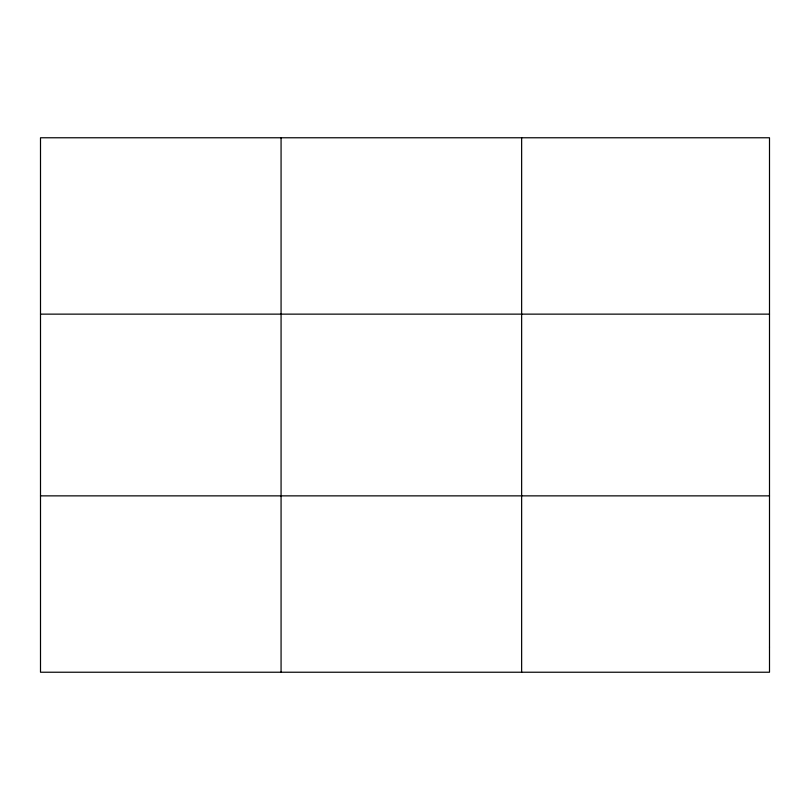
<?xml version="1.0" encoding="UTF-8"?>
<svg xmlns="http://www.w3.org/2000/svg" width="810" height="810" viewBox="0 0 810 810"><rect width="100%" height="100%" fill="white"/><g stroke="black" fill="none" stroke-linecap="round" stroke-linejoin="round"><path stroke-width="1.21" d="M281.07 137.771L281.07 672.229M521.64 137.771L521.64 672.229M40.5 314.138L769.5 314.138M40.5 495.862L769.5 495.862M769.5 647.038L769.5 672.229L40.5 672.229L40.5 137.771L769.5 137.771L769.5 647.038"/></g></svg>
